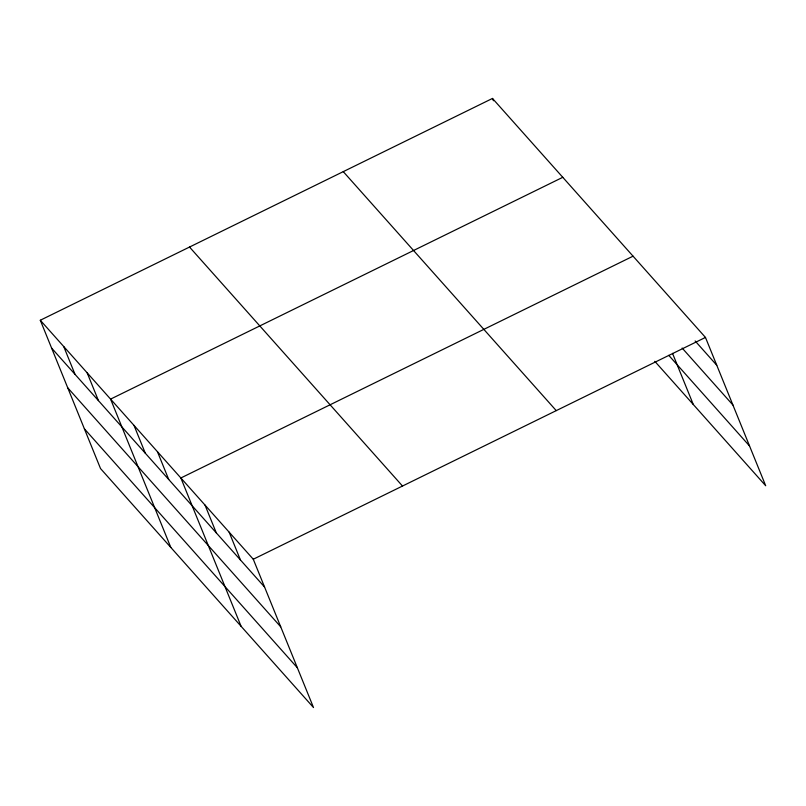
<?xml version="1.0" encoding="UTF-8"?>
<svg xmlns="http://www.w3.org/2000/svg" width="806" height="806" viewBox="0 0 806 806"><rect width="100%" height="100%" fill="white"/><g stroke="black" fill="none" stroke-linecap="round" stroke-linejoin="round"><path stroke-width="1.21" d="M40.3 320.244L253.275 559.233L313.514 707.557L100.528 468.568L40.3 320.244L492.486 98.443L705.472 337.432L765.7 485.756L654.794 361.31M562.779 177.31L110.583 399.111L170.812 547.435M633.063 256.177L180.866 477.978L241.095 626.302M253.275 559.233L705.472 337.432M695.125 340.958L716.766 365.249M682.138 348.041L732.916 405.015M668.768 355.345L749.55 445.99M343.265 171.638L556.251 410.627M189.521 247.049L402.506 486.038M51.594 348.061L264.58 587.05M67.744 387.827L280.72 626.816M84.378 428.802L297.364 667.791M672.516 353.35L693.291 404.501M492.486 98.443L493.433 100.76M229.146 532.151L240.44 559.958M205.006 505.06L216.3 532.877M157.442 451.692L168.736 479.499M134.008 425.397L145.302 453.214M87.159 372.825L98.453 400.632M63.724 346.53L75.018 374.347"/></g></svg>
